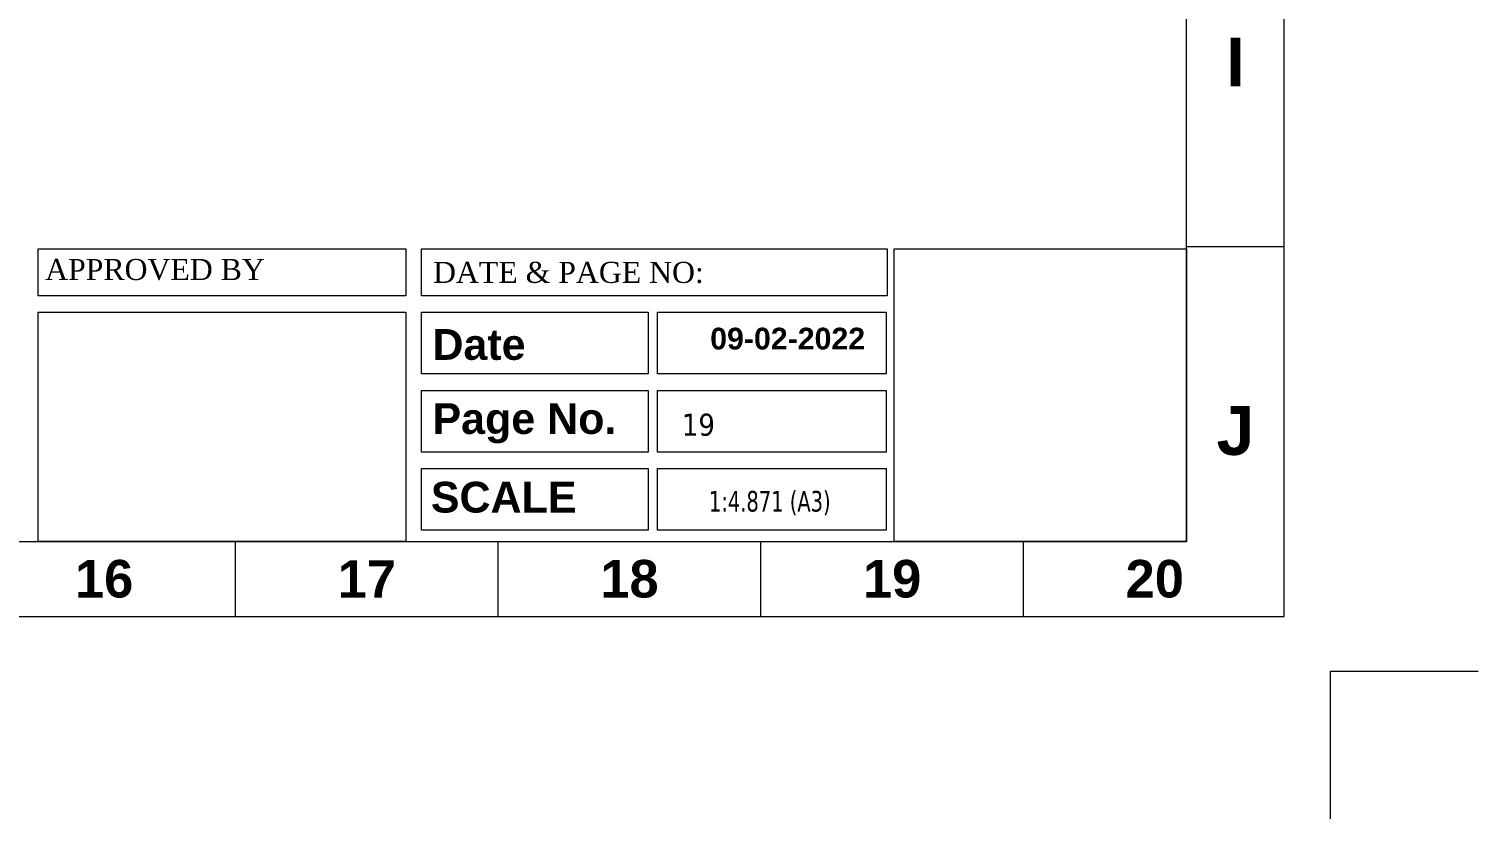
# Model space of a CAD drawing. Header units: inches. Extents: x -98933 to 1585249, y -3352739 to 192771.
# Drawn here: x 58702 to 59235, y 49488 to 49778 of the extents above; entities that cross this region are included whole.
import ezdxf

# ---------------------------------------------------------------- set-up
doc = ezdxf.new("R2010")
doc.units = ezdxf.units.IN
doc.header["$MEASUREMENT"] = 0
doc.layers.get('Defpoints').update_dxf_attribs({"lineweight": 0})
doc.layers.add('-TB', color=7, linetype='Continuous')
for name, color, linetype, lineweight in [('FF-VALVES', 170, 'Continuous', 18), ('Inline', 7, 'Continuous', 0), ('Outline', 7, 'Continuous', 0), ('Scale', 7, 'Continuous', 0), ('Scale_Text', 7, 'Continuous', 0), ('TEXT_TITLEBOX', 7, 'Continuous', 13), ('Titelblk', 7, 'Continuous', 25), ('TITLE', 7, 'Continuous', 20)]:
    doc.layers.add(name, color=color, linetype=linetype, lineweight=lineweight)
doc.styles.add('arial narrow', font='tahoma.ttf')
doc.styles.add('SHT-TEXT-1', font='times.ttf', dxfattribs={"height": 12})
doc.styles.get("Standard").update_dxf_attribs({"font": 'arialbd.ttf', "height": 24})

# ---------------------------------------------------------------- blocks, each defined once
blk = doc.blocks.new('PAGE')
at = {"layer": 'Inline', "color": 252, "lineweight": 15}
blk.add_lwpolyline([(178051640.63, 22656441.11), (178051640.63, 22657235.79), (178050505.36, 22657235.79), (178050505.36, 22656441.11)], close=True, dxfattribs=at)
at = {"layer": 'Outline', "color": 252, "lineweight": 15}
for p, q in [((178051662.57, 22656424.24), (178051662.57, 22657252.66)), ((178050483.42, 22656424.24), (178051662.57, 22656424.24))]:
    blk.add_line(p, q, dxfattribs=at)
at = {"layer": 'Scale', "color": 252, "lineweight": 9}
for p, q in [((178051640.63, 22656507.32), (178051662.57, 22656507.32)), ((178051640.63, 22656507.32), (178051662.57, 22656507.32)), ((178051640.63, 22656507.32), (178051662.57, 22656507.32)), ((178051426.98, 22656424.24), (178051426.98, 22656441.11)), ((178051485.98, 22656424.24), (178051485.98, 22656441.11)), ((178051544.98, 22656424.24), (178051544.98, 22656441.11)), ((178051603.97, 22656424.24), (178051603.97, 22656441.11))]:
    blk.add_line(p, q, dxfattribs=at)
at = {"layer": 'Scale_Text', "color": 252, "lineweight": 13, "attachment_point": 5}
for s, insert, char_height, width in [('I', (178051651.6, 22656548.71), 10.97, 8.3603), ('J', (178051651.6, 22656465.93), 10.97, 8.3603), ('16', (178051397.48, 22656432.67), 8.435, 2.5102), ('17', (178051456.48, 22656432.67), 8.435, 2.5102), ('18', (178051515.48, 22656432.67), 8.435, 2.5102), ('19', (178051574.48, 22656432.67), 8.435, 2.5102), ('20', (178051633.47, 22656432.67), 8.435, 2.5102)]:
    blk.add_mtext(s, dxfattribs=dict(at, insert=insert, char_height=char_height, width=width))
blk = doc.blocks.new('Title')
at = {"layer": 'Defpoints', "color": 1, "ltscale": 10}
blk.add_lwpolyline([(-98622.97, -88042.36), (-98622.97, -87942.36), (-98522.97, -87942.36)], dxfattribs=at)
at = {"layer": 'Titelblk', "color": 3, "linetype": 'Continuous', "lineweight": 0, "xscale": 3.014611567961765, "yscale": 3.014611567959946, "zscale": 3.014611567966516}
blk.add_blockref('PAGE', (-536855255.83, -68388223.96), dxfattribs=at)

msp = doc.modelspace()

# ---------------------------------------------------------------- linework, layer by layer
at = {"layer": 'TEXT_TITLEBOX'}
for p, q in [((58705.87, 49679.87), (58705.87, 49697.15)), ((58705.87, 49697.15), (58840.94, 49697.15)), ((58840.94, 49697.15), (58840.94, 49679.87)), ((58846.74, 49679.87), (58846.74, 49697.15)), ((58846.74, 49697.15), (59017.77, 49697.15)), ((59017.77, 49697.15), (59017.77, 49679.87)), ((59020.31, 49589.7), (59020.31, 49697.15)), ((59020.31, 49697.15), (59127.76, 49697.15)), ((59127.76, 49697.15), (59127.76, 49589.7)), ((58840.94, 49679.87), (58705.87, 49679.87)), ((59017.77, 49679.87), (58846.74, 49679.87)), ((58705.87, 49589.7), (58705.87, 49673.81)), ((58705.87, 49673.81), (58840.94, 49673.81)), ((58840.94, 49673.81), (58840.94, 49589.7)), ((58846.74, 49651.18), (58846.74, 49673.81)), ((58846.74, 49673.81), (58929.9, 49673.81)), ((58929.9, 49673.81), (58929.9, 49651.18)), ((58933.43, 49651.18), (58933.43, 49673.81)), ((58933.43, 49673.81), (59017.34, 49673.81)), ((59017.34, 49673.81), (59017.34, 49651.18)), ((58929.9, 49651.18), (58846.74, 49651.18)), ((59017.34, 49651.18), (58933.43, 49651.18)), ((58846.74, 49622.49), (58846.74, 49645.12)), ((58846.74, 49645.12), (58929.9, 49645.12)), ((58929.9, 49645.12), (58929.9, 49622.49)), ((58933.43, 49622.49), (58933.43, 49645.12)), ((58933.43, 49645.12), (59017.34, 49645.12)), ((59017.34, 49645.12), (59017.34, 49622.49)), ((58929.9, 49622.49), (58846.74, 49622.49)), ((59017.34, 49622.49), (58933.43, 49622.49)), ((58846.74, 49593.8), (58846.74, 49616.43)), ((58846.74, 49616.43), (58929.9, 49616.43)), ((58929.9, 49616.43), (58929.9, 49593.8)), ((58933.43, 49593.8), (58933.43, 49616.43)), ((58933.43, 49616.43), (59017.34, 49616.43)), ((59017.34, 49616.43), (59017.34, 49593.8)), ((58929.9, 49593.8), (58846.74, 49593.8)), ((59017.34, 49593.8), (58933.43, 49593.8)), ((58840.94, 49589.7), (58705.87, 49589.7)), ((59127.76, 49589.7), (59020.31, 49589.7))]:
    msp.add_line(p, q, dxfattribs=at)

# ---------------------------------------------------------------- block references
at = {"layer": 'TITLE', "xscale": 0.5425392190591083, "yscale": 0.5425392190518323, "zscale": 0.5425392145730539}
msp.add_blockref('Title', (112687.4, 97254.22), dxfattribs=at)

# ---------------------------------------------------------------- texts
at = {"layer": '-TB', "lineweight": 0, "insert": (58942.33, 49636.6), "char_height": 8.106, "width": 41.7238, "attachment_point": 1, "style": 'arial narrow'}
msp.add_mtext('19', dxfattribs=at)
at = {"layer": 'FF-VALVES', "color": 7, "style": 'arial narrow', "width": 0.8}
msp.add_text('1:4.871 (A3)', height=7.5742, dxfattribs=at).set_placement((58952.28, 49600.66))
at = {"layer": 'TEXT_TITLEBOX', "lineweight": 25, "style": 'SHT-TEXT-1'}
for s, p in [('APPROVED BY', (58708.43, 49685.67)), ('DATE & PAGE NO:', (58850.93, 49684.61))]:
    msp.add_text(s, height=7.7219, dxfattribs=at).set_placement(p)
at = {"layer": 'TEXT_TITLEBOX', "lineweight": 25}
for s, height, p in [('Date', 11.303, (58850.7, 49656.36)), ('09-02-2022', 7.966, (58952.74, 49660.18)), ('Page No.', 11.303, (58850.71, 49629.15))]:
    msp.add_text(s, height=height, dxfattribs=at).set_placement(p)
at = {"layer": 'TEXT_TITLEBOX', "color": 1, "lineweight": 25}
msp.add_text('SCALE', height=11.303, dxfattribs=at).set_placement((58850.12, 49600.29))

doc.saveas('drawing.dxf')
